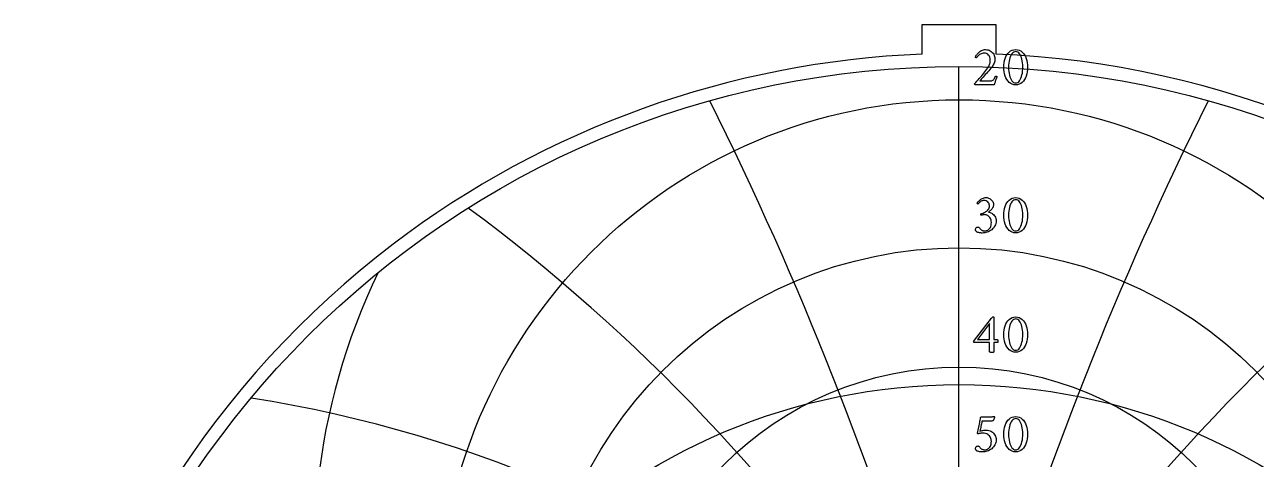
# Model space of a CAD drawing. Header units: millimetres. Extents: x -32.4 to 32.3, y -32.4 to 33.4.
# Drawn here: x -32.35 to 10.3, y 18.29 to 33.35 of the extents above; entities that cross this region are included whole.
import ezdxf

# ---------------------------------------------------------------- set-up
doc = ezdxf.new("R2010")
doc.units = ezdxf.units.MM
for name, color, linetype in [('CUT_OUTER', 1, 'Continuous'), ('ENGRAVE', 7, 'Continuous'), ('ENGRAVE_FINE', 8, 'Continuous'), ('TEXT', 5, 'Continuous')]:
    doc.layers.add(name, color=color, linetype=linetype)

msp = doc.modelspace()

# ---------------------------------------------------------------- linework, layer by layer
at = {"layer": 'CUT_OUTER'}
for points in [[(-1.2775, 33.35), (1.2775, 33.35), (1.2775, 32.3246)], [(-1.2775, 32.3246), (-1.2775, 33.35)]]:
    msp.add_lwpolyline(points, dxfattribs=at)
for centre, radius, start, end in [((-0.0002, -0.0001), 32.35, 127.26523, 87.73645), ((-0.0008, 0.0014), 32.3484, 92.26192, 127.26607)]:
    msp.add_arc(centre, radius, start, end, dxfattribs=at)
at = {"layer": 'ENGRAVE'}
msp.add_lwpolyline([(0, -31.9), (0, 31.9)], dxfattribs=at)
for centre, radius in [((0, 0), 31.9), ((0, 12.734), 18.0113), ((0, 11.1213), 14.4971), ((0, 9.979), 11.5063), ((0, 0), 20.8814)]:
    msp.add_circle(centre, radius, dxfattribs=at)
msp.add_arc((0, 15.0618), 22.3266, 154.24194, 25.75806, dxfattribs=at)
at = {"layer": 'ENGRAVE_FINE'}
for centre, radius, start, end in [((-117.3013, -23.4917), 121.4393, 6.766885, 26.508676), ((-117.3013, -23.4917), 121.4393, 6.766885, 26.508676), ((117.3013, -23.4917), 121.4393, 153.491324, 173.233115), ((117.3013, -23.4917), 121.4393, 153.491324, 173.233115), ((-54.4397, -23.4917), 62.8616, 13.722538, 53.435795), ((-54.4397, -23.4917), 62.8616, 13.722538, 53.435795), ((54.4397, -23.4917), 62.8616, 126.564205, 166.277462), ((54.4397, -23.4917), 62.8616, 126.564205, 166.277462), ((-31.4308, -23.4917), 44.4499, 21.07434, 81.04397), ((-31.4308, -23.4917), 44.4499, 21.07434, 81.04397), ((31.4308, -23.4917), 44.4499, 98.95603, 158.92566), ((31.4308, -23.4917), 44.4499, 98.95603, 158.92566)]:
    msp.add_arc(centre, radius, start, end, dxfattribs=at)
at = {"layer": 'TEXT'}
for points in [[(1.3191, 31.5509), (1.3093, 31.5268), (1.2992, 31.5011), (1.2889, 31.4738), (1.2783, 31.445), (1.2679, 31.4159), (1.2579, 31.3879), (1.2485, 31.361), (1.2395, 31.3352), (1.2315, 31.312), (1.2249, 31.293), (1.2198, 31.278), (1.2162, 31.2672), (0.5595, 31.2672), (0.5565, 31.2695), (0.5534, 31.2723), (0.5502, 31.2758), (0.5469, 31.2799), (0.5439, 31.2841), (0.5418, 31.2879), (0.5405, 31.2913), (0.5401, 31.2944), (0.5802, 31.3396), (0.6207, 31.3857), (0.6617, 31.4329), (0.7033, 31.4809), (0.7446, 31.5294), (0.7849, 31.5776), (0.8242, 31.6255), (0.8626, 31.6733), (0.8991, 31.7199), (0.933, 31.7646), (0.9642, 31.8073), (0.9927, 31.8481), (1.0193, 31.8895), (1.0406, 31.9283), (1.0567, 31.9643), (1.0675, 31.9977), (1.0748, 32.0301), (1.0799, 32.0633), (1.083, 32.0971), (1.0841, 32.1318), (1.0803, 32.1784), (1.0692, 32.2211), (1.0507, 32.26), (1.0248, 32.2949), (0.9932, 32.3238), (0.9575, 32.3445), (0.9179, 32.3569), (0.8742, 32.361), (0.8376, 32.3589), (0.8033, 32.3527), (0.7715, 32.3424), (0.7421, 32.328), (0.7153, 32.3111), (0.6911, 32.2935), (0.6696, 32.2752), (0.6508, 32.2561), (0.6348, 32.2379), (0.6217, 32.2221), (0.6115, 32.2087), (0.6042, 32.1978), (0.5983, 32.1986), (0.5923, 32.201), (0.5862, 32.2049), (0.5799, 32.2104), (0.5744, 32.2163), (0.5704, 32.2214), (0.5681, 32.2256), (0.5673, 32.2289), (0.5715, 32.2392), (0.5782, 32.2524), (0.5875, 32.2688), (0.5993, 32.2881), (0.6137, 32.3093), (0.6307, 32.3309), (0.6502, 32.353), (0.6722, 32.3756), (0.6964, 32.3975), (0.7225, 32.4178), (0.7503, 32.4364), (0.78, 32.4533), (0.8115, 32.4673), (0.8448, 32.4773), (0.88, 32.4833), (0.917, 32.4853), (0.9616, 32.4825), (1.0042, 32.4739), (1.0446, 32.4597), (1.0831, 32.4397), (1.1185, 32.4152), (1.1501, 32.3875), (1.1778, 32.3564), (1.2016, 32.3221), (1.2207, 32.2856), (1.2344, 32.2478), (1.2426, 32.2089), (1.2453, 32.1687), (1.2435, 32.1285), (1.238, 32.0895), (1.2289, 32.0517), (1.2162, 32.0152), (1.2003, 31.9799), (1.1817, 31.9457), (1.1604, 31.9128), (1.1365, 31.8811), (1.1026, 31.8397), (1.0668, 31.7969), (1.0292, 31.7527), (0.9898, 31.7073), (0.9501, 31.6619), (0.9114, 31.6179), (0.8738, 31.5754), (0.8373, 31.5344), (0.8032, 31.4961), (0.7727, 31.4618), (0.7459, 31.4315), (0.7227, 31.4052), (1.0996, 31.4052), (1.1265, 31.4074), (1.1508, 31.4142), (1.1726, 31.4254), (1.1919, 31.4411), (1.2095, 31.4614), (1.2266, 31.4865), (1.2431, 31.5163), (1.2589, 31.5509), (1.2617, 31.556), (1.2662, 31.5596), (1.2724, 31.5618), (1.2803, 31.5625), (1.2837, 31.5623), (1.288, 31.5616), (1.2934, 31.5603), (1.2997, 31.5586), (1.306, 31.5567), (1.3114, 31.5548), (1.3157, 31.5528), (1.3191, 31.5509)], [(1.9622, 32.4834), (2.0266, 32.4782), (2.0858, 32.4625), (2.1397, 32.4364), (2.1885, 32.3999), (2.2318, 32.3546), (2.2696, 32.3025), (2.3018, 32.2434), (2.3284, 32.1774), (2.3492, 32.1063), (2.3641, 32.0319), (2.373, 31.9543), (2.376, 31.8734), (2.3729, 31.7924), (2.3638, 31.7148), (2.3487, 31.6404), (2.3274, 31.5693), (2.3004, 31.5033), (2.2679, 31.444), (2.23, 31.3916), (2.1866, 31.3459), (2.1379, 31.3089), (2.0843, 31.2825), (2.0257, 31.2667), (1.9622, 31.2614), (1.9002, 31.2667), (1.8427, 31.2825), (1.7895, 31.3089), (1.7407, 31.3459), (1.6968, 31.3916), (1.6584, 31.444), (1.6254, 31.5033), (1.5979, 31.5693), (1.5762, 31.6404), (1.5608, 31.7148), (1.5515, 31.7924), (1.5484, 31.8734), (1.5514, 31.9543), (1.5605, 32.0319), (1.5757, 32.1063), (1.5969, 32.1774), (1.624, 32.2434), (1.6567, 32.3025), (1.6949, 32.3546), (1.7388, 32.3999), (1.7877, 32.4364), (1.8412, 32.4625), (1.8994, 32.4782), (1.9622, 32.4834)], [(1.9719, 32.4135), (1.9335, 32.4089), (1.8978, 32.3952), (1.865, 32.3725), (1.8349, 32.3406), (1.8079, 32.3011), (1.7842, 32.2554), (1.7637, 32.2035), (1.7465, 32.1454), (1.7329, 32.0825), (1.7232, 32.0162), (1.7174, 31.9465), (1.7154, 31.8734), (1.7174, 31.8011), (1.7232, 31.7318), (1.7329, 31.6656), (1.7465, 31.6024), (1.7635, 31.5438), (1.7832, 31.4914), (1.8057, 31.4452), (1.831, 31.4052), (1.8588, 31.3729), (1.8886, 31.3498), (1.9205, 31.336), (1.9544, 31.3313), (1.9953, 31.3361), (2.0326, 31.3503), (2.0662, 31.374), (2.0962, 31.4071), (2.1226, 31.4482), (2.1455, 31.4955), (2.1649, 31.5492), (2.1807, 31.6092), (2.1931, 31.6736), (2.2019, 31.7408), (2.2071, 31.8106), (2.2089, 31.8831), (2.207, 31.956), (2.2014, 32.0251), (2.192, 32.0905), (2.1788, 32.1522), (2.1623, 32.2089), (2.1428, 32.2595), (2.1205, 32.3041), (2.0952, 32.3425), (2.0675, 32.3736), (2.0377, 32.3957), (2.0058, 32.409), (1.9719, 32.4135)], [(0.9461, 27.3584), (0.971, 27.3566), (0.9971, 27.3513), (1.0244, 27.3425), (1.053, 27.3302), (1.0811, 27.3145), (1.1071, 27.2955), (1.1311, 27.2732), (1.153, 27.2477), (1.1713, 27.219), (1.1843, 27.1874), (1.1922, 27.1529), (1.1948, 27.1155), (1.1929, 27.086), (1.1873, 27.0577), (1.1778, 27.0307), (1.1647, 27.0048), (1.1489, 26.9804), (1.1316, 26.9577), (1.1129, 26.9367), (1.0928, 26.9174), (1.0725, 26.8999), (1.0532, 26.8844), (1.0351, 26.8708), (1.018, 26.8591), (1.0457, 26.8534), (1.0743, 26.844), (1.104, 26.8311), (1.1346, 26.8144), (1.1645, 26.7942), (1.1921, 26.7705), (1.2174, 26.7432), (1.2404, 26.7124), (1.2596, 26.6781), (1.2732, 26.6403), (1.2814, 26.599), (1.2842, 26.5541), (1.2815, 26.5067), (1.2737, 26.4616), (1.2607, 26.4188), (1.2424, 26.3783), (1.2198, 26.3404), (1.1938, 26.3054), (1.1644, 26.2734), (1.1316, 26.2442), (1.0961, 26.2182), (1.0586, 26.1954), (1.0189, 26.1759), (0.9772, 26.1597), (0.9342, 26.147), (0.8907, 26.1379), (0.8468, 26.1324), (0.8024, 26.1306), (0.7827, 26.1312), (0.7608, 26.1332), (0.7366, 26.1366), (0.7101, 26.1413), (0.6831, 26.1474), (0.6574, 26.1551), (0.633, 26.1644), (0.61, 26.1753), (0.6056, 26.1791), (0.6003, 26.185), (0.594, 26.1927), (0.5867, 26.2025), (0.5799, 26.2133), (0.5751, 26.2243), (0.5721, 26.2356), (0.5712, 26.2471), (0.5727, 26.2666), (0.5772, 26.2841), (0.5848, 26.2996), (0.5955, 26.3132), (0.608, 26.3242), (0.6214, 26.3321), (0.6357, 26.3369), (0.6508, 26.3384), (0.6692, 26.3366), (0.6855, 26.3309), (0.6998, 26.3215), (0.712, 26.3083), (0.7232, 26.2937), (0.7346, 26.2799), (0.7461, 26.267), (0.7577, 26.2549), (0.7719, 26.2423), (0.7875, 26.2318), (0.8045, 26.2234), (0.8228, 26.217), (0.8416, 26.2124), (0.8604, 26.209), (0.879, 26.207), (0.8975, 26.2063), (0.9229, 26.2081), (0.9483, 26.2134), (0.9739, 26.2222), (0.9995, 26.2345), (1.0242, 26.2509), (1.0469, 26.2719), (1.0675, 26.2975), (1.086, 26.3278), (1.1013, 26.363), (1.1122, 26.4038), (1.1188, 26.45), (1.121, 26.5016), (1.1188, 26.5393), (1.1122, 26.5747), (1.1013, 26.6078), (1.086, 26.6386), (1.0672, 26.6667), (1.0459, 26.6918), (1.0221, 26.7138), (0.9957, 26.7328), (0.9675, 26.7481), (0.9386, 26.7591), (0.9088, 26.7656), (0.8781, 26.7678), (0.8625, 26.7672), (0.8468, 26.7654), (0.8309, 26.7623), (0.815, 26.7581), (0.7999, 26.7536), (0.7866, 26.7498), (0.7751, 26.7468), (0.7654, 26.7445), (0.7603, 26.7526), (0.7567, 26.7615), (0.7545, 26.7711), (0.7538, 26.7814), (0.754, 26.7877), (0.7548, 26.7931), (0.756, 26.7974), (0.7577, 26.8008), (0.7951, 26.8107), (0.8315, 26.8227), (0.8669, 26.8369), (0.9014, 26.8533), (0.9338, 26.872), (0.9629, 26.8933), (0.9887, 26.9172), (1.0112, 26.9436), (1.0295, 26.9729), (1.0425, 27.0055), (1.0504, 27.0414), (1.053, 27.0806), (1.0497, 27.1169), (1.0399, 27.15), (1.0235, 27.18), (1.0005, 27.2069), (0.9725, 27.229), (0.9408, 27.2447), (0.9054, 27.2542), (0.8665, 27.2574), (0.8373, 27.2556), (0.8101, 27.2503), (0.7849, 27.2415), (0.7616, 27.2292), (0.7404, 27.215), (0.7215, 27.2005), (0.7049, 27.1858), (0.6906, 27.1709), (0.6786, 27.1573), (0.6685, 27.1464), (0.6606, 27.1383), (0.6547, 27.133), (0.6508, 27.1339), (0.6469, 27.1364), (0.643, 27.1407), (0.6392, 27.1466), (0.6358, 27.1534), (0.6333, 27.1602), (0.6319, 27.167), (0.6314, 27.1738), (0.647, 27.196), (0.6647, 27.2178), (0.6844, 27.2392), (0.7062, 27.2603), (0.7299, 27.2803), (0.7555, 27.2986), (0.7829, 27.3153), (0.8121, 27.3302), (0.843, 27.3425), (0.8757, 27.3513), (0.9101, 27.3566), (0.9461, 27.3584)], [(1.9622, 27.3564), (2.0266, 27.3512), (2.0858, 27.3356), (2.1397, 27.3095), (2.1885, 27.2729), (2.2318, 27.2277), (2.2696, 27.1755), (2.3018, 27.1165), (2.3284, 27.0505), (2.3492, 26.9794), (2.3641, 26.905), (2.373, 26.8274), (2.376, 26.7464), (2.3729, 26.6655), (2.3638, 26.5878), (2.3487, 26.5135), (2.3274, 26.4424), (2.3004, 26.3763), (2.2679, 26.3171), (2.23, 26.2646), (2.1866, 26.219), (2.1379, 26.182), (2.0843, 26.1556), (2.0257, 26.1397), (1.9622, 26.1345), (1.9002, 26.1397), (1.8427, 26.1556), (1.7895, 26.182), (1.7407, 26.219), (1.6968, 26.2646), (1.6584, 26.3171), (1.6254, 26.3763), (1.5979, 26.4424), (1.5762, 26.5135), (1.5608, 26.5878), (1.5515, 26.6655), (1.5484, 26.7464), (1.5514, 26.8274), (1.5605, 26.905), (1.5757, 26.9794), (1.5969, 27.0505), (1.624, 27.1165), (1.6567, 27.1755), (1.6949, 27.2277), (1.7388, 27.2729), (1.7877, 27.3095), (1.8412, 27.3356), (1.8994, 27.3512), (1.9622, 27.3564)], [(1.9719, 27.2865), (1.9335, 27.282), (1.8978, 27.2683), (1.865, 27.2455), (1.8349, 27.2137), (1.8079, 27.1741), (1.7842, 27.1284), (1.7637, 27.0765), (1.7465, 27.0184), (1.7329, 26.9555), (1.7232, 26.8892), (1.7174, 26.8195), (1.7154, 26.7464), (1.7174, 26.6741), (1.7232, 26.6048), (1.7329, 26.5386), (1.7465, 26.4754), (1.7635, 26.4168), (1.7832, 26.3644), (1.8057, 26.3182), (1.831, 26.2782), (1.8588, 26.2459), (1.8886, 26.2229), (1.9205, 26.209), (1.9544, 26.2044), (1.9953, 26.2091), (2.0326, 26.2233), (2.0662, 26.247), (2.0962, 26.2802), (2.1226, 26.3212), (2.1455, 26.3686), (2.1649, 26.4222), (2.1807, 26.4822), (2.1931, 26.5467), (2.2019, 26.6138), (2.2071, 26.6837), (2.2089, 26.7561), (2.207, 26.8291), (2.2014, 26.8982), (2.192, 26.9636), (2.1788, 27.0252), (2.1623, 27.0819), (2.1428, 27.1325), (2.1205, 27.1771), (2.0952, 27.2156), (2.0675, 27.2466), (2.0377, 27.2688), (2.0058, 27.2821), (1.9719, 27.2865)], [(1.1812, 23.2293), (1.1884, 23.2285), (1.1945, 23.2263), (1.1996, 23.2227), (1.2035, 23.2176), (1.2065, 23.2118), (1.2086, 23.2059), (1.2099, 23.2001), (1.2103, 23.1943), (1.2103, 22.4463), (1.323, 22.4463), (1.3277, 22.4449), (1.3322, 22.4405), (1.3365, 22.4332), (1.3405, 22.423), (1.3439, 22.4109), (1.3463, 22.3978), (1.3478, 22.3837), (1.3483, 22.3686), (1.3479, 22.3587), (1.3468, 22.3502), (1.345, 22.3431), (1.3424, 22.3375), (1.2103, 22.3375), (1.2103, 22.0053), (1.2095, 22.005), (1.2072, 22.0041), (1.2032, 22.0026), (1.1977, 22.0005), (1.1887, 21.9983), (1.1741, 21.9968), (1.1542, 21.9959), (1.1287, 21.9956), (1.099, 21.9966), (1.0777, 21.9995), (1.065, 22.0044), (1.0607, 22.0112), (1.0607, 22.3375), (0.5265, 22.3375), (0.5219, 22.3408), (0.518, 22.3446), (0.5146, 22.349), (0.5119, 22.354), (0.5098, 22.3592), (0.5083, 22.364), (0.5074, 22.3684), (0.5071, 22.3725), (1.1248, 23.1807), (1.1302, 23.1869), (1.1365, 23.194), (1.1438, 23.202), (1.152, 23.2108), (1.1604, 23.2189), (1.1681, 23.2246), (1.175, 23.2281), (1.1812, 23.2293)], [(1.9622, 23.2234), (2.0266, 23.2182), (2.0858, 23.2025), (2.1397, 23.1764), (2.1885, 23.1399), (2.2318, 23.0947), (2.2696, 23.0425), (2.3018, 22.9834), (2.3284, 22.9174), (2.3492, 22.8464), (2.3641, 22.772), (2.373, 22.6943), (2.376, 22.6134), (2.3729, 22.5325), (2.3638, 22.4548), (2.3487, 22.3805), (2.3274, 22.3094), (2.3004, 22.2433), (2.2679, 22.1841), (2.23, 22.1316), (2.1866, 22.0859), (2.1379, 22.049), (2.0843, 22.0226), (2.0257, 22.0067), (1.9622, 22.0014), (1.9002, 22.0067), (1.8427, 22.0226), (1.7895, 22.049), (1.7407, 22.0859), (1.6968, 22.1316), (1.6584, 22.1841), (1.6254, 22.2433), (1.5979, 22.3094), (1.5762, 22.3805), (1.5608, 22.4548), (1.5515, 22.5325), (1.5484, 22.6134), (1.5514, 22.6943), (1.5605, 22.772), (1.5757, 22.8464), (1.5969, 22.9174), (1.624, 22.9834), (1.6567, 23.0425), (1.6949, 23.0947), (1.7388, 23.1399), (1.7877, 23.1764), (1.8412, 23.2025), (1.8994, 23.2182), (1.9622, 23.2234)], [(1.9719, 23.1535), (1.9335, 23.1489), (1.8978, 23.1353), (1.865, 23.1125), (1.8349, 23.0806), (1.8079, 23.0411), (1.7842, 22.9954), (1.7637, 22.9435), (1.7465, 22.8854), (1.7329, 22.8225), (1.7232, 22.7562), (1.7174, 22.6865), (1.7154, 22.6134), (1.7174, 22.5411), (1.7232, 22.4718), (1.7329, 22.4056), (1.7465, 22.3424), (1.7635, 22.2838), (1.7832, 22.2314), (1.8057, 22.1852), (1.831, 22.1452), (1.8588, 22.1129), (1.8886, 22.0898), (1.9205, 22.076), (1.9544, 22.0714), (1.9953, 22.0761), (2.0326, 22.0903), (2.0662, 22.114), (2.0962, 22.1471), (2.1226, 22.1882), (2.1455, 22.2355), (2.1649, 22.2892), (2.1807, 22.3492), (2.1931, 22.4137), (2.2019, 22.4808), (2.2071, 22.5506), (2.2089, 22.6231), (2.207, 22.696), (2.2014, 22.7652), (2.192, 22.8306), (2.1788, 22.8922), (2.1623, 22.9489), (2.1428, 22.9995), (2.1205, 23.0441), (2.0952, 23.0826), (2.0675, 23.1136), (2.0377, 23.1358), (2.0058, 23.1491), (1.9719, 23.1535)], [(1.0607, 23.002), (0.6353, 22.4463), (1.0607, 22.4463)], [(0.9286, 19.3068), (0.9828, 19.3036), (1.0328, 19.2942), (1.0785, 19.2784), (1.12, 19.2563), (1.1571, 19.2294), (1.1897, 19.1992), (1.2178, 19.1658), (1.2414, 19.129), (1.2601, 19.0904), (1.2735, 19.0511), (1.2815, 19.0112), (1.2842, 18.9707), (1.2815, 18.9233), (1.2737, 18.8782), (1.2607, 18.8354), (1.2424, 18.7949), (1.2198, 18.757), (1.1938, 18.722), (1.1644, 18.69), (1.1316, 18.6608), (1.0961, 18.6348), (1.0586, 18.612), (1.0189, 18.5925), (0.9772, 18.5763), (0.9342, 18.5636), (0.8907, 18.5545), (0.8468, 18.549), (0.8024, 18.5472), (0.7827, 18.5478), (0.7608, 18.5499), (0.7366, 18.5532), (0.7101, 18.5579), (0.6831, 18.564), (0.6574, 18.5717), (0.633, 18.581), (0.61, 18.5919), (0.6056, 18.5958), (0.6003, 18.6016), (0.594, 18.6093), (0.5867, 18.6191), (0.5799, 18.6299), (0.5751, 18.6409), (0.5721, 18.6522), (0.5712, 18.6637), (0.5727, 18.6832), (0.5772, 18.7007), (0.5848, 18.7162), (0.5955, 18.7298), (0.608, 18.7408), (0.6214, 18.7487), (0.6357, 18.7535), (0.6508, 18.7551), (0.6692, 18.7532), (0.6855, 18.7475), (0.6998, 18.7381), (0.712, 18.7249), (0.7232, 18.7103), (0.7346, 18.6965), (0.7461, 18.6836), (0.7577, 18.6715), (0.7719, 18.659), (0.7875, 18.6484), (0.8045, 18.64), (0.8228, 18.6336), (0.8416, 18.629), (0.8604, 18.6256), (0.879, 18.6236), (0.8975, 18.6229), (0.9229, 18.6247), (0.9483, 18.63), (0.9739, 18.6388), (0.9995, 18.6511), (1.0242, 18.6675), (1.0469, 18.6885), (1.0675, 18.7141), (1.086, 18.7444), (1.1013, 18.7796), (1.1122, 18.8204), (1.1188, 18.8666), (1.121, 18.9182), (1.1191, 18.9487), (1.1134, 18.9797), (1.104, 19.0113), (1.0908, 19.0436), (1.0735, 19.0749), (1.0518, 19.1038), (1.0255, 19.1302), (0.9947, 19.1543), (0.9589, 19.1743), (0.9175, 19.1885), (0.8705, 19.1971), (0.8179, 19.1999), (0.801, 19.1994), (0.7815, 19.1978), (0.7592, 19.195), (0.7344, 19.1912), (0.71, 19.1866), (0.6892, 19.1817), (0.6721, 19.1764), (0.6586, 19.1708), (0.6557, 19.1713), (0.653, 19.173), (0.6504, 19.1757), (0.6479, 19.1795), (0.6458, 19.184), (0.6443, 19.1885), (0.6434, 19.1932), (0.643, 19.198), (0.6537, 19.2514), (0.6644, 19.3049), (0.6751, 19.3583), (0.6858, 19.4117), (0.6963, 19.4642), (0.7064, 19.5149), (0.7162, 19.5638), (0.7256, 19.6108), (0.7343, 19.6548), (0.7419, 19.6946), (0.7484, 19.7301), (0.7538, 19.7614), (1.0335, 19.7614), (1.0531, 19.7616), (1.0729, 19.7624), (1.0929, 19.7636), (1.1132, 19.7653), (1.1327, 19.7673), (1.1506, 19.7694), (1.1667, 19.7717), (1.1812, 19.774), (1.1931, 19.7761), (1.2016, 19.7777), (1.2067, 19.7786), (1.2084, 19.7789), (1.2131, 19.7761), (1.2174, 19.7735), (1.2213, 19.7712), (1.2249, 19.7692), (1.2279, 19.767), (1.23, 19.7643), (1.2313, 19.7612), (1.2317, 19.7575), (1.2313, 19.7534), (1.23, 19.7471), (1.2279, 19.7384), (1.2249, 19.7274), (1.2211, 19.715), (1.2166, 19.7019), (1.2114, 19.6882), (1.2055, 19.674), (1.1989, 19.6599), (1.1916, 19.6468), (1.1838, 19.6346), (1.1754, 19.6235), (1.155, 19.6215), (1.1326, 19.6196), (1.1083, 19.6176), (1.0821, 19.6157), (1.0537, 19.614), (1.0229, 19.6128), (0.9896, 19.612), (0.9539, 19.6118), (0.7946, 19.6118), (0.7859, 19.5689), (0.7773, 19.5256), (0.7689, 19.4819), (0.7606, 19.4379), (0.7523, 19.3943), (0.7438, 19.3517), (0.7353, 19.3103), (0.7266, 19.2699), (0.7475, 19.2773), (0.7715, 19.2842), (0.7985, 19.2905), (0.8286, 19.2961), (0.8585, 19.3008), (0.8852, 19.3041), (0.9085, 19.3061), (0.9286, 19.3068)], [(1.9622, 19.7731), (2.0266, 19.7678), (2.0858, 19.7522), (2.1397, 19.7261), (2.1885, 19.6895), (2.2318, 19.6443), (2.2696, 19.5921), (2.3018, 19.5331), (2.3284, 19.4671), (2.3492, 19.396), (2.3641, 19.3216), (2.373, 19.244), (2.376, 19.163), (2.3729, 19.0821), (2.3638, 19.0045), (2.3487, 18.9301), (2.3274, 18.859), (2.3004, 18.7929), (2.2679, 18.7337), (2.23, 18.6812), (2.1866, 18.6356), (2.1379, 18.5986), (2.0843, 18.5722), (2.0257, 18.5563), (1.9622, 18.5511), (1.9002, 18.5563), (1.8427, 18.5722), (1.7895, 18.5986), (1.7407, 18.6356), (1.6968, 18.6812), (1.6584, 18.7337), (1.6254, 18.7929), (1.5979, 18.859), (1.5762, 18.9301), (1.5608, 19.0045), (1.5515, 19.0821), (1.5484, 19.163), (1.5514, 19.244), (1.5605, 19.3216), (1.5757, 19.396), (1.5969, 19.4671), (1.624, 19.5331), (1.6567, 19.5921), (1.6949, 19.6443), (1.7388, 19.6895), (1.7877, 19.7261), (1.8412, 19.7522), (1.8994, 19.7678), (1.9622, 19.7731)], [(1.9719, 19.7031), (1.9335, 19.6986), (1.8978, 19.6849), (1.865, 19.6621), (1.8349, 19.6303), (1.8079, 19.5907), (1.7842, 19.545), (1.7637, 19.4931), (1.7465, 19.435), (1.7329, 19.3721), (1.7232, 19.3058), (1.7174, 19.2361), (1.7154, 19.163), (1.7174, 19.0907), (1.7232, 19.0215), (1.7329, 18.9552), (1.7465, 18.892), (1.7635, 18.8334), (1.7832, 18.781), (1.8057, 18.7348), (1.831, 18.6948), (1.8588, 18.6625), (1.8886, 18.6395), (1.9205, 18.6256), (1.9544, 18.621), (1.9953, 18.6257), (2.0326, 18.6399), (2.0662, 18.6636), (2.0962, 18.6968), (2.1226, 18.7378), (2.1455, 18.7852), (2.1649, 18.8388), (2.1807, 18.8988), (2.1931, 18.9633), (2.2019, 19.0304), (2.2071, 19.1003), (2.2089, 19.1727), (2.207, 19.2457), (2.2014, 19.3148), (2.192, 19.3802), (2.1788, 19.4418), (2.1623, 19.4985), (2.1428, 19.5492), (2.1205, 19.5937), (2.0952, 19.6322), (2.0675, 19.6632), (2.0377, 19.6854), (2.0058, 19.6987), (1.9719, 19.7031)]]:
    msp.add_lwpolyline(points, close=True, dxfattribs=at)

doc.saveas('drawing.dxf')
